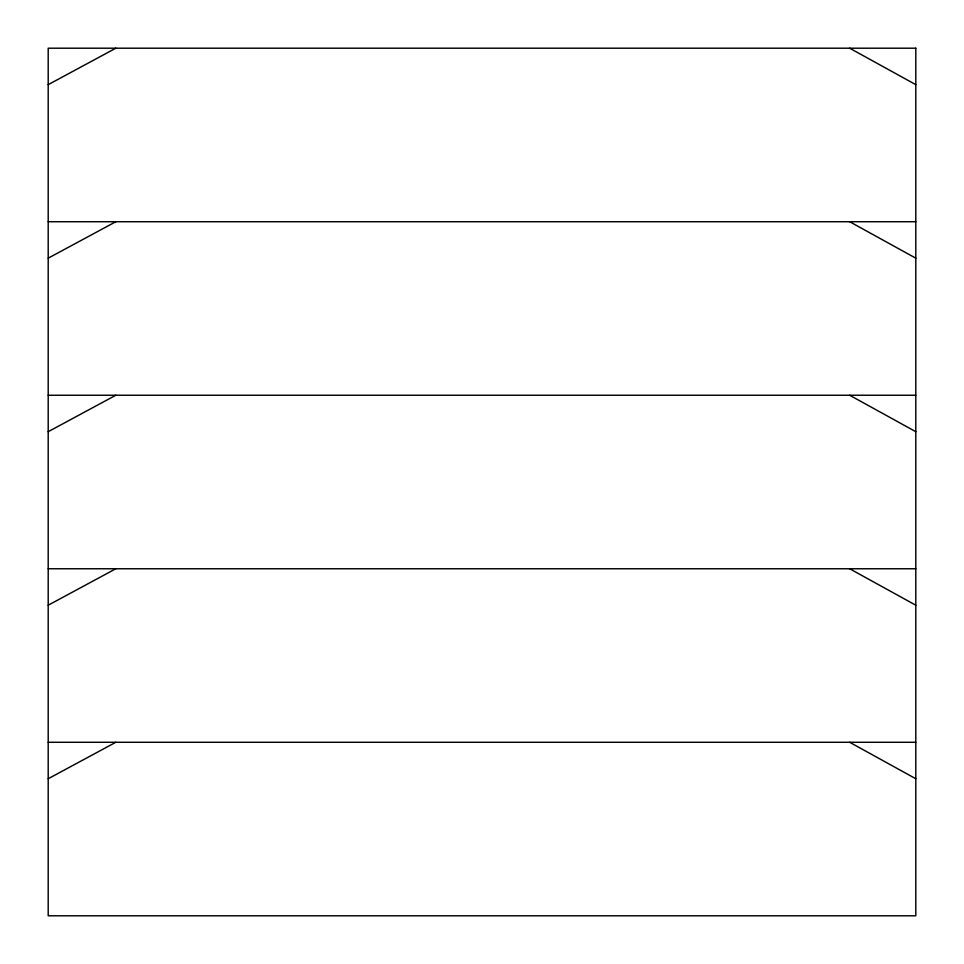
<?xml version="1.0" encoding="UTF-8"?>
<svg xmlns="http://www.w3.org/2000/svg" width="964" height="964" viewBox="0 0 964 964"><rect width="100%" height="100%" fill="white"/><g stroke="black" fill="none" stroke-linecap="round" stroke-linejoin="round"><path stroke-width="1.45" d="M48.2 84.651L115.825 48.2M48.2 258.171L115.825 221.72M48.2 431.691L115.825 395.24M48.2 605.211L115.825 568.76M48.2 778.731L115.825 742.28M48.2 221.72L915.8 221.72M48.2 395.24L915.8 395.24M48.2 568.76L915.8 568.76M48.2 742.28L915.8 742.28M849.67 48.2L915.8 84.651M849.67 221.72L915.8 258.171M849.67 395.24L915.8 431.691M849.67 568.76L915.8 605.211M849.67 742.28L915.8 778.731M915.8 48.2L48.2 48.2L48.2 915.8L915.8 915.8L915.8 48.2"/></g></svg>
